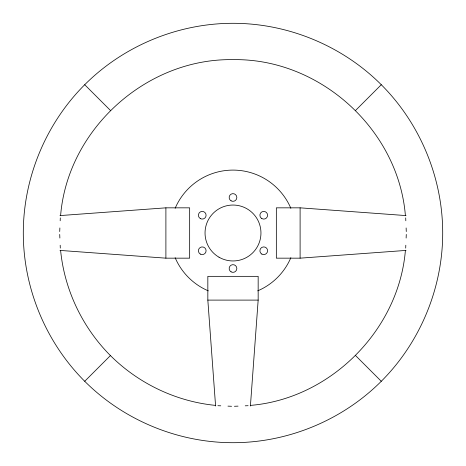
<?xml version="1.0" encoding="UTF-8"?>
<svg xmlns="http://www.w3.org/2000/svg" width="466" height="466" viewBox="0 0 466 466"><rect width="100%" height="100%" fill="white"/><g stroke="black" fill="none" stroke-linecap="round" stroke-linejoin="round"><path stroke-width="0.7" d="M59.712 231.561L59.869 227.961M60.184 220.768L60.306 217.89M405.694 248.11L405.816 245.233M406.131 238.039L406.288 234.439M250.411 406.032L258.164 300.104L258.164 276.338L207.836 276.338L207.836 300.104L215.589 406.032M60.592 215.752C67.518 129.35 146.4 58.139 233 59.648C319.6 58.139 398.482 129.35 405.408 215.752M405.408 250.248C398.896 330.178 330.178 398.896 250.248 405.408M84.719 84.719C45.808 123.583 23.265 178 23.3 233C23.265 288 45.808 342.417 84.719 381.281C123.583 420.192 178 442.735 233 442.7C288 442.735 342.417 420.192 381.281 381.281C420.192 342.417 442.735 288 442.7 233C442.735 178 420.192 123.583 381.281 84.719C342.417 45.808 288 23.265 233 23.3C178 23.265 123.583 45.808 84.719 84.719L110.425 110.425M84.719 381.281L110.425 355.575C138.507 383.547 176.259 401.605 215.752 405.408M355.575 110.425L381.281 84.719M59.968 215.589L165.896 207.836L189.662 207.836L189.662 258.164L165.896 258.164L59.968 250.411M406.032 215.589L300.104 207.836L276.338 207.836L276.338 258.164L300.104 258.164L406.032 250.411M234.439 406.288L238.039 406.131M245.233 405.816L248.11 405.694M207.836 300.104L258.164 300.104M217.89 405.694L220.768 405.816M227.961 406.131L231.561 406.288M355.575 355.575L381.281 381.281M110.425 355.575C82.453 327.493 64.395 289.741 60.592 250.248M405.694 217.89L405.816 220.768M406.131 227.961L406.288 231.561M59.712 234.439L59.869 238.039M60.184 245.233L60.306 248.11M300.104 207.836L300.104 258.164M165.896 207.836L165.896 258.164M290.854 257.704A62.91 62.91 0 0 1 257.704 290.854M208.296 290.854A62.91 62.91 0 0 1 175.146 257.704M175.146 208.296A62.91 62.91 0 0 1 290.854 208.296M219.02 257.215A27.96 27.96 0 0 0 260.96 233A27.96 27.96 0 0 0 219.02 208.785A27.96 27.96 0 0 0 219.02 257.215M261.828 218.577A3.845 3.845 0 0 0 267.595 215.245A3.845 3.845 0 0 0 261.828 211.913A3.845 3.845 0 0 0 261.828 218.577M231.078 200.823A3.845 3.845 0 0 0 236.845 197.491A3.845 3.845 0 0 0 231.078 194.159A3.845 3.845 0 0 0 231.078 200.823M200.328 218.577A3.845 3.845 0 0 0 206.094 215.245A3.845 3.845 0 0 0 200.328 211.913A3.845 3.845 0 0 0 200.328 218.577M200.328 254.087A3.845 3.845 0 0 0 206.094 250.755A3.845 3.845 0 0 0 200.328 247.423A3.845 3.845 0 0 0 200.328 254.087M231.078 271.841A3.845 3.845 0 0 0 236.845 268.509A3.845 3.845 0 0 0 231.078 265.177A3.845 3.845 0 0 0 231.078 271.841M261.828 254.087A3.845 3.845 0 0 0 267.595 250.755A3.845 3.845 0 0 0 261.828 247.423A3.845 3.845 0 0 0 261.828 254.087"/></g></svg>
